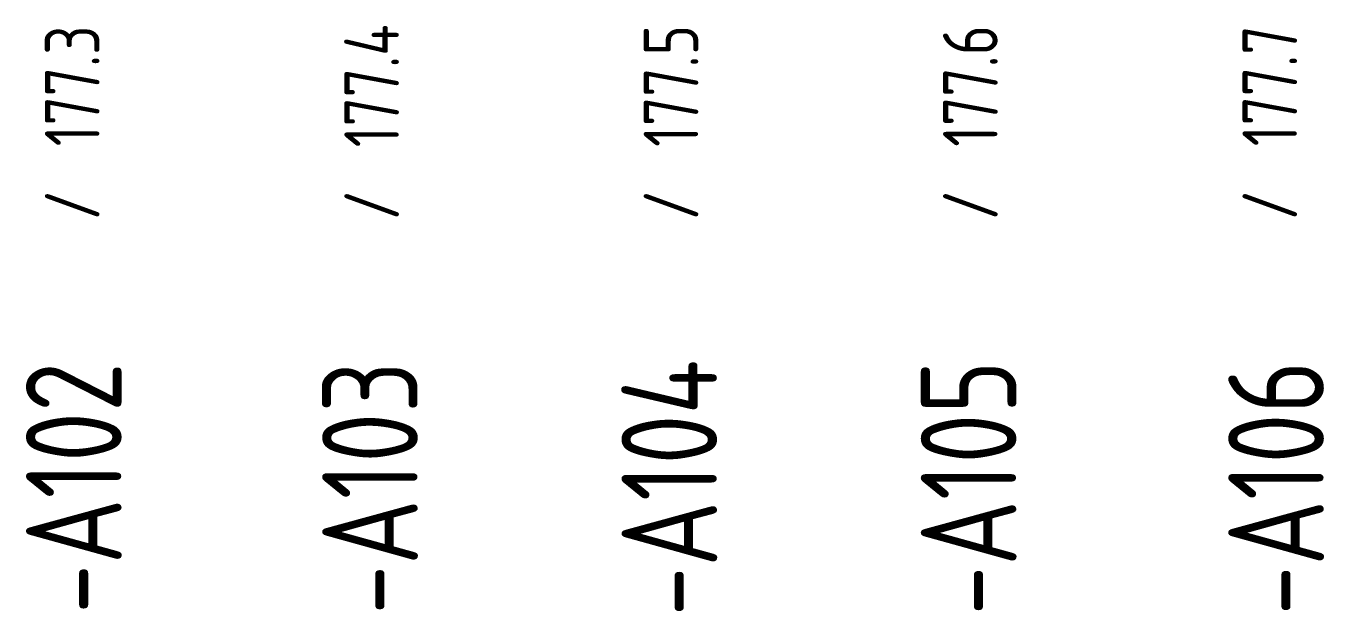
# Model space of a CAD drawing. Extents: x 10 to 879, y 6 to 221.
# Drawn here: x 634.16 to 681.68, y 197.55 to 218.97 of the extents above; entities that cross this region are included whole.
import ezdxf
from ezdxf.enums import TextEntityAlignment as Align

# ---------------------------------------------------------------- set-up
doc = ezdxf.new("R2010")
doc.units = 0
doc.header["$LTSCALE"] = 5
doc.header["$MEASUREMENT"] = 0
doc.layers.get('0').update_dxf_attribs({"linetype": 'CONTINUOUS'})
doc.layers.add('3', color=3, linetype='CONTINUOUS')
doc.styles.add('DIN', font='DIN.shx', dxfattribs={"width": 0.85})

msp = doc.modelspace()

# ---------------------------------------------------------------- texts
at = {"color": 7, "style": 'DIN', "width": 0.8}
for s, p in [('177.3', (636.851, 216.779)), ('177.4', (647.812, 216.779)), ('177.5', (658.772, 216.779)), ('177.6', (669.732, 216.779)), ('177.7', (680.693, 216.779)), ('/', (636.851, 212.409)), ('/', (647.812, 212.409)), ('/', (658.772, 212.409)), ('/', (669.732, 212.409)), ('/', (680.693, 212.409))]:
    msp.add_text(s, height=2, rotation=90, dxfattribs=at).set_placement(p, align=Align.CENTER)
at = {"layer": '3', "style": 'DIN', "width": 0.8}
for s, p in [('-A102', (637.659, 202.055)), ('-A103', (648.503, 202.055)), ('-A104', (659.461, 202.055)), ('-A105', (670.418, 202.055)), ('-A106', (681.674, 202.055))]:
    msp.add_text(s, height=3.5, rotation=90, dxfattribs=at).set_placement(p, align=Align.CENTER)

doc.saveas('drawing.dxf')
